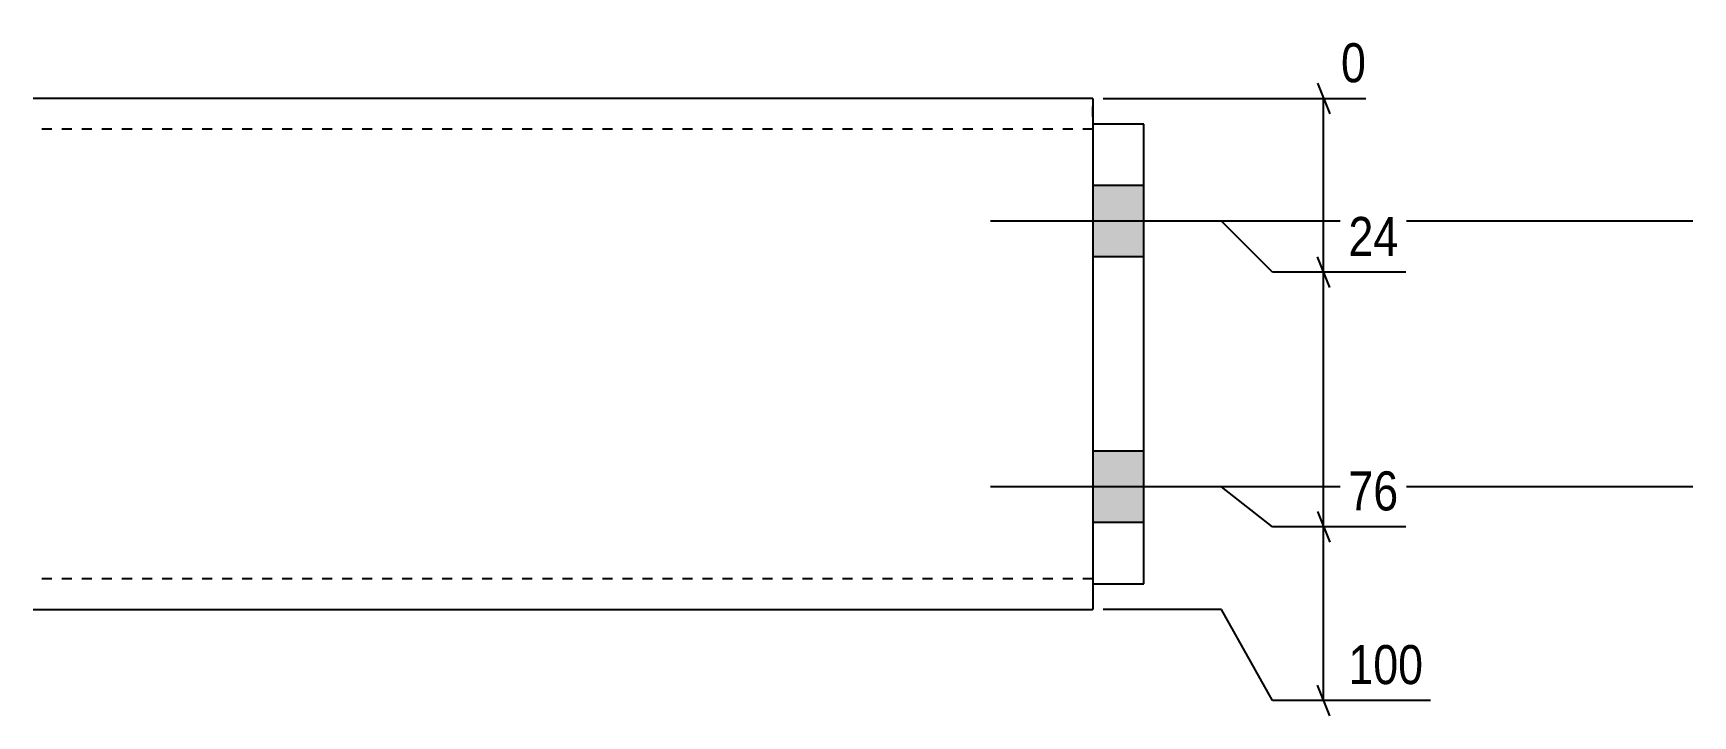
# Model space of a CAD drawing. Header units: millimetres. Extents: x 5 to 25454, y 2 to 538.
# Drawn here: x 8223 to 8548, y 4.8 to 138.4 of the extents above; entities that cross this region are included whole.
import ezdxf

# ---------------------------------------------------------------- set-up
doc = ezdxf.new("R2010")
doc.units = ezdxf.units.MM
doc.linetypes.add('DXK_LINE_DOT2', pattern=[3.9198, 1.9599, -1.9599])
doc.layers.add('MÅLSÆTNING', color=7, linetype='Continuous')
doc.layers.add('STÅL', color=7, linetype='Continuous')
doc.styles.add('Arial Narrow', font='ARIALN.TTF', dxfattribs={"height": 0.2})

msp = doc.modelspace()

# ---------------------------------------------------------------- hatches: boundary and pattern name
at = {"layer": 'STÅL', "linetype": 'Continuous'}
for points in [[(8440.5, 94.6), (8440.5, 108.6), (8430.5, 108.6), (8430.5, 94.6)], [(8440.5, 42.6), (8440.5, 56.6), (8430.5, 56.6), (8430.5, 42.6)]]:
    msp.add_hatch(color=96, dxfattribs=at).paths.add_polyline_path(points)

# ---------------------------------------------------------------- linework, layer by layer
at = {"layer": 'MÅLSÆTNING', "color": 7, "linetype": 'Continuous'}
for p, q in [((8474.51, 128.6), (8476.91, 122.6)), ((8432.5, 125.6), (8483.99, 125.6)), ((8475.71, 91.6), (8475.71, 125.6)), ((8455.71, 101.6), (8432.5, 101.6)), ((8455.71, 101.6), (8432.5, 101.6)), ((8465.71, 91.6), (8455.71, 101.6)), ((8465.71, 91.6), (8455.71, 101.6)), ((8476.91, 88.6), (8474.51, 94.6)), ((8476.91, 88.6), (8474.51, 94.6)), ((8491.78, 91.6), (8465.71, 91.6)), ((8491.78, 91.6), (8465.71, 91.6)), ((8475.71, 41.8), (8475.71, 91.6)), ((8455.71, 49.6), (8432.5, 49.6)), ((8455.71, 49.6), (8432.5, 49.6)), ((8465.71, 41.8), (8455.71, 49.6)), ((8465.71, 41.8), (8455.71, 49.6)), ((8474.51, 44.8), (8476.91, 38.8)), ((8474.51, 44.8), (8476.91, 38.8)), ((8491.78, 41.8), (8465.71, 41.8)), ((8491.78, 41.8), (8465.71, 41.8)), ((8475.71, 7.8), (8475.71, 41.8)), ((8455.71, 25.6), (8432.5, 25.6)), ((8465.71, 7.8), (8455.71, 25.6)), ((8476.91, 4.8), (8474.51, 10.8)), ((8496.65, 7.8), (8465.71, 7.8))]:
    msp.add_line(p, q, dxfattribs=at)
at = {"layer": 'STÅL', "color": 2, "linetype": 'Continuous'}
for p, q in [((8430.5, 125.6), (8223, 125.6)), ((8430.5, 125.6), (8430.5, 124.69)), ((8430.5, 124.69), (8430.5, 113.6)), ((8440.5, 120.6), (8430.5, 120.6)), ((8440.5, 30.6), (8440.5, 120.6)), ((8430.5, 113.6), (8430.5, 37.6)), ((8430.5, 37.6), (8430.5, 25.6)), ((8430.5, 30.6), (8440.5, 30.6)), ((8223, 25.6), (8430.5, 25.6))]:
    msp.add_line(p, q, dxfattribs=at)
at = {"layer": 'STÅL', "color": 7, "linetype": 'DXK_LINE_DOT2'}
for p, q in [((8430.5, 122.09), (8430.5, 125.6)), ((8430.5, 120.6), (8430.5, 30.6)), ((8430.5, 119.6), (8223, 119.6)), ((8430.5, 31.6), (8223, 31.6))]:
    msp.add_line(p, q, dxfattribs=at)
at = {"layer": 'STÅL', "color": 96, "linetype": 'Continuous'}
for p, q in [((8440.5, 108.6), (8430.5, 108.6)), ((8548, 101.6), (8410.5, 101.6)), ((8440.5, 94.6), (8430.5, 94.6)), ((8440.5, 56.6), (8430.5, 56.6)), ((8548, 49.6), (8410.5, 49.6)), ((8440.5, 42.6), (8430.5, 42.6))]:
    msp.add_line(p, q, dxfattribs=at)

# ---------------------------------------------------------------- next in the draw order: wipeouts: each hides what was drawn before it
at = {"color": 0, "linetype": 'Continuous'}
for points in [[(8485.59, 127.2), (8485.59, 138.4), (8477.51, 138.4), (8477.51, 127.2)], [(8491.92, 93.2), (8491.92, 104.4), (8478.97, 104.4), (8478.97, 93.2)], [(8491.92, 43.4), (8491.92, 54.6), (8478.97, 54.6), (8478.97, 43.4)], [(8496.79, 9.4), (8496.79, 20.6), (8478.97, 20.6), (8478.97, 9.4)]]:
    msp.add_wipeout(points, dxfattribs=at).dxf.layer = 'MÅLSÆTNING'

# ---------------------------------------------------------------- next in the draw order: texts
at = {"layer": 'MÅLSÆTNING', "color": 3, "linetype": 'Continuous', "style": 'Arial Narrow'}
for s, height, p in [('0', 7.64, (8479.11, 128.8)), ('24', 7.635, (8480.57, 94.8)), ('76', 7.635, (8480.57, 45)), ('100', 7.635, (8480.57, 11))]:
    msp.add_text(s, height=height, dxfattribs=at).set_placement(p)

doc.saveas('drawing.dxf')
